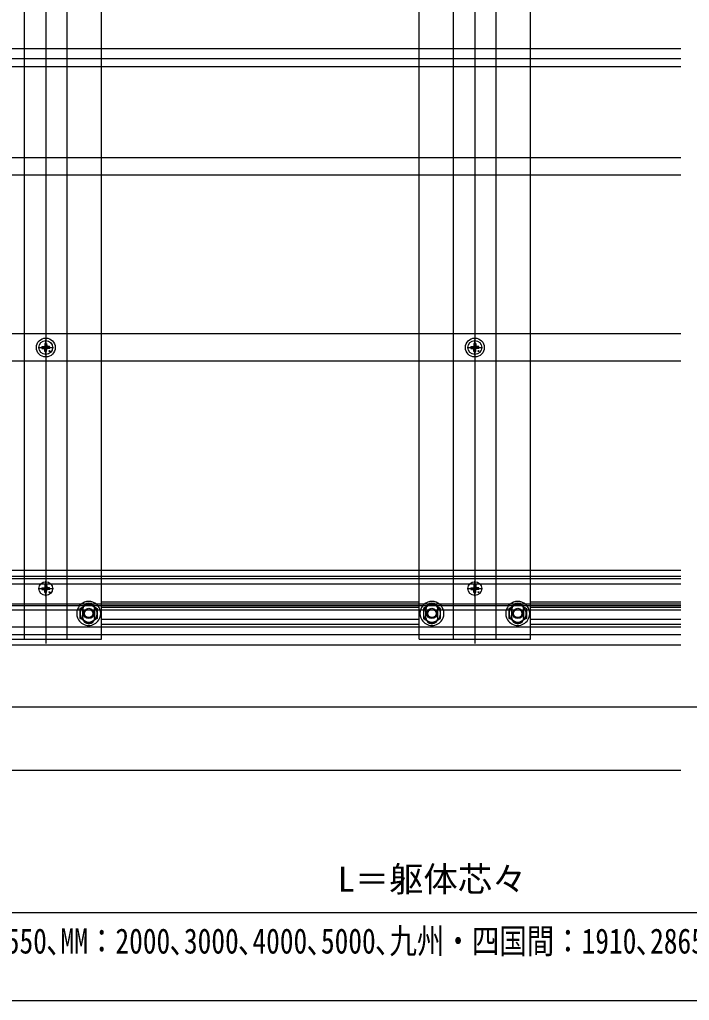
# Model space of a CAD drawing. Units: millimetres, scale not verified. Extents: x -1050 to 1050, y -1570 to 1562.
# Drawn here: x -58 to 332, y -1570 to -998 of the extents above; entities that cross this region are included whole.
import ezdxf
from ezdxf.enums import TextEntityAlignment as Align

# ---------------------------------------------------------------- set-up
doc = ezdxf.new("R2010")
doc.units = ezdxf.units.MM
doc.header["$LTSCALE"] = 8
for name, color, linetype in [('0-4_YKK_12', 2, 'Continuous'), ('0-5_YKK_13', 4, 'Continuous'), ('0-6_YKK_D', 6, 'Continuous'), ('0-7_YKK_ZWAK', 7, 'Continuous')]:
    doc.layers.add(name, color=color, linetype=linetype)
doc.styles.add('ＭＳ ゴシック', font='')
doc.styles.get('ＭＳ ゴシック').set_extended_font_data('MS Gothic')

msp = doc.modelspace()

# ---------------------------------------------------------------- linework, layer by layer
at = {"layer": '0-4_YKK_12'}
for p, q in [((-42.68, -805), (-42.68, -1362)), ((207.32, -805), (207.32, -1362)), ((-55.18, -1359.5), (-55.18, -807.5)), ((-30.18, -1359.5), (-30.18, -807.5)), ((-10.18, -1359.5), (-10.18, -807.5)), ((174.82, -1359.5), (174.82, -807.5)), ((194.82, -1359.5), (194.82, -807.5)), ((219.82, -1359.5), (219.82, -807.5)), ((239.82, -1359.5), (239.82, -807.5)), ((327.32, -1323), (-237.68, -1323)), ((327.32, -1324.3), (-237.68, -1324.3)), ((327.32, -1339), (-237.68, -1339)), ((327.32, -1340), (-237.68, -1340)), ((-21.18, -1347), (-21.18, -1342)), ((-14.18, -1347), (-14.18, -1342)), ((174.82, -1338), (-10.18, -1338)), ((174.82, -1341), (-10.18, -1341)), ((178.82, -1347), (178.82, -1342)), ((185.82, -1347), (185.82, -1342)), ((228.82, -1347), (228.82, -1342)), ((235.82, -1347), (235.82, -1342)), ((327.32, -1338), (239.82, -1338)), ((327.32, -1341), (239.82, -1341)), ((174.82, -1348), (-10.18, -1348)), ((327.32, -1348), (239.82, -1348)), ((174.82, -1351), (-10.18, -1351)), ((327.32, -1351), (239.82, -1351)), ((-75.18, -1359.5), (-10.18, -1359.5)), ((174.82, -1359.5), (239.82, -1359.5)), ((327.32, -1363), (-255.18, -1363)), ((-350.18, -1399), (764.82, -1399)), ((327.32, -1436), (-255.18, -1436))]:
    msp.add_line(p, q, dxfattribs=at)
for points in [[(327.32, -1352.462), (-218.83, -1352.462), (-237.68, -1352.462)], [(327.32, -1357), (-218.83, -1357), (-237.68, -1357)]]:
    msp.add_lwpolyline(points, dxfattribs=at)
for centre, start, end in [((-17.68, -1342), 0, 180), ((182.32, -1342), 0, 180), ((232.32, -1342), 0, 180), ((-17.68, -1347), 180, 0), ((182.32, -1347), 180, 0), ((232.32, -1347), 180, 0)]:
    msp.add_arc(centre, 3.5, start, end, dxfattribs=at)
at = {"layer": '0-5_YKK_13'}
for p, q in [((-43.817, -1188.981), (-43.3, -1188.88)), ((-43.2, -1188.363), (-43.3, -1188.88)), ((-43.18, -1187.255), (-43.2, -1188.363)), ((-42.68, -1193.9), (-42.68, -1185.1)), ((-42.18, -1187.255), (-42.161, -1188.363)), ((-42.161, -1188.363), (-42.06, -1188.88)), ((-41.543, -1188.981), (-42.06, -1188.88)), ((206.183, -1188.981), (206.7, -1188.88)), ((206.8, -1188.363), (206.7, -1188.88)), ((206.82, -1187.255), (206.8, -1188.363)), ((207.32, -1193.9), (207.32, -1185.1)), ((207.82, -1187.255), (207.839, -1188.363)), ((207.839, -1188.363), (207.94, -1188.88)), ((208.457, -1188.981), (207.94, -1188.88)), ((-47.08, -1189.5), (-38.28, -1189.5)), ((-44.925, -1189), (-43.817, -1188.981)), ((-44.925, -1190), (-43.817, -1190.019)), ((-43.817, -1190.019), (-43.3, -1190.12)), ((-43.2, -1190.637), (-43.3, -1190.12)), ((-43.18, -1191.745), (-43.2, -1190.637)), ((-42.18, -1191.745), (-42.161, -1190.637)), ((-42.161, -1190.637), (-42.06, -1190.12)), ((-41.543, -1190.019), (-42.06, -1190.12)), ((-40.435, -1189), (-41.543, -1188.981)), ((-40.435, -1190), (-41.543, -1190.019)), ((202.92, -1189.5), (211.72, -1189.5)), ((205.075, -1189), (206.183, -1188.981)), ((205.075, -1190), (206.183, -1190.019)), ((206.183, -1190.019), (206.7, -1190.12)), ((206.8, -1190.637), (206.7, -1190.12)), ((206.82, -1191.745), (206.8, -1190.637)), ((207.82, -1191.745), (207.839, -1190.637)), ((207.839, -1190.637), (207.94, -1190.12)), ((208.457, -1190.019), (207.94, -1190.12)), ((209.565, -1189), (208.457, -1188.981)), ((209.565, -1190), (208.457, -1190.019)), ((-42.68, -1334.4), (-42.68, -1325.6)), ((207.32, -1334.4), (207.32, -1325.6)), ((-47.08, -1330), (-38.28, -1330)), ((-44.925, -1329.5), (-43.817, -1329.481)), ((-44.925, -1330.5), (-43.817, -1330.519)), ((-43.817, -1329.481), (-43.3, -1329.38)), ((-43.817, -1330.519), (-43.3, -1330.62)), ((-43.2, -1328.863), (-43.3, -1329.38)), ((-43.2, -1331.137), (-43.3, -1330.62)), ((-43.18, -1327.755), (-43.2, -1328.863)), ((-43.18, -1332.245), (-43.2, -1331.137)), ((-42.18, -1327.755), (-42.161, -1328.863)), ((-42.18, -1332.245), (-42.161, -1331.137)), ((-42.161, -1328.863), (-42.06, -1329.38)), ((-42.161, -1331.137), (-42.06, -1330.62)), ((-41.543, -1329.481), (-42.06, -1329.38)), ((-41.543, -1330.519), (-42.06, -1330.62)), ((-40.435, -1329.5), (-41.543, -1329.481)), ((-40.435, -1330.5), (-41.543, -1330.519)), ((202.92, -1330), (211.72, -1330)), ((205.075, -1329.5), (206.183, -1329.481)), ((205.075, -1330.5), (206.183, -1330.519)), ((206.183, -1329.481), (206.7, -1329.38)), ((206.183, -1330.519), (206.7, -1330.62)), ((206.8, -1328.863), (206.7, -1329.38)), ((206.8, -1331.137), (206.7, -1330.62)), ((206.82, -1327.755), (206.8, -1328.863)), ((206.82, -1332.245), (206.8, -1331.137)), ((207.82, -1327.755), (207.839, -1328.863)), ((207.82, -1332.245), (207.839, -1331.137)), ((207.839, -1328.863), (207.94, -1329.38)), ((207.839, -1331.137), (207.94, -1330.62)), ((208.457, -1329.481), (207.94, -1329.38)), ((208.457, -1330.519), (207.94, -1330.62)), ((209.565, -1329.5), (208.457, -1329.481)), ((209.565, -1330.5), (208.457, -1330.519)), ((-22.68, -1341.613), (-17.68, -1338.726)), ((-22.68, -1342.508), (-22.68, -1341.613)), ((-22.68, -1342.635), (-22.68, -1341.613)), ((-22.68, -1347.387), (-22.68, -1342.508)), ((-22.68, -1347.387), (-22.68, -1342.635)), ((-12.68, -1342.635), (-12.68, -1347.387)), ((177.32, -1342.635), (177.32, -1347.387)), ((187.32, -1341.613), (182.32, -1338.726)), ((187.32, -1342.508), (187.32, -1341.613)), ((187.32, -1342.635), (187.32, -1341.613)), ((187.32, -1347.387), (187.32, -1342.508)), ((187.32, -1347.387), (187.32, -1342.635)), ((227.32, -1341.613), (232.32, -1338.726)), ((227.32, -1342.508), (227.32, -1341.613)), ((227.32, -1342.635), (227.32, -1341.613)), ((227.32, -1347.387), (227.32, -1342.508)), ((227.32, -1347.387), (227.32, -1342.635)), ((237.32, -1342.635), (237.32, -1347.387)), ((-22.291, -1347.612), (-22.68, -1347.387)), ((-22.163, -1347.685), (-22.68, -1347.387)), ((-17.68, -1350.274), (-22.163, -1347.685)), ((-13.198, -1347.685), (-17.68, -1350.274)), ((-12.68, -1347.387), (-13.198, -1347.685)), ((-12.68, -1347.387), (-13.043, -1347.596)), ((177.32, -1347.387), (177.682, -1347.596)), ((177.32, -1347.387), (177.837, -1347.685)), ((177.837, -1347.685), (182.32, -1350.274)), ((182.32, -1350.274), (186.802, -1347.685)), ((186.802, -1347.685), (187.32, -1347.387)), ((186.93, -1347.612), (187.32, -1347.387)), ((227.709, -1347.612), (227.32, -1347.387)), ((227.837, -1347.685), (227.32, -1347.387)), ((232.32, -1350.274), (227.837, -1347.685)), ((236.802, -1347.685), (232.32, -1350.274)), ((237.32, -1347.387), (236.802, -1347.685)), ((237.32, -1347.387), (236.957, -1347.596))]:
    msp.add_line(p, q, dxfattribs=at)
for points in [[(327.32, -1015.334), (-220.18, -1015.334), (-237.68, -1015.334)], [(327.32, -1021.334), (-220.18, -1021.334), (-237.68, -1021.334)], [(327.32, -1025.834), (-220.18, -1025.834), (-237.68, -1025.834)], [(327.32, -1079), (-220.18, -1079), (-237.68, -1079)], [(327.32, -1089), (-220.18, -1089), (-237.68, -1089)], [(327.32, -1181.5), (-220.18, -1181.5), (-237.68, -1181.5)], [(327.32, -1197.5), (-220.18, -1197.5), (-237.68, -1197.5)], [(327.32, -1319.5), (-218.83, -1319.5), (-237.68, -1319.5)], [(327.32, -1327.5), (-218.83, -1327.5), (-237.68, -1327.5)], [(327.32, -1342.5), (-218.83, -1342.5), (-237.68, -1342.5)], [(-17.68, -1338.726), (-12.68, -1341.613), (-12.68, -1342.635)], [(182.32, -1338.726), (177.32, -1341.613), (177.32, -1342.635)], [(232.32, -1338.726), (237.32, -1341.613), (237.32, -1342.635)]]:
    msp.add_lwpolyline(points, dxfattribs=at)
for centre, radius in [((-42.68, -1189.5), 5.5), ((-42.68, -1189.5), 4), ((207.32, -1189.5), 5.5), ((207.32, -1189.5), 4), ((-40.559, -1191.621), 0.3), ((209.441, -1191.621), 0.3), ((-42.68, -1330), 4), ((207.32, -1330), 4), ((-40.559, -1332.121), 0.3), ((209.441, -1332.121), 0.3), ((-17.68, -1344.5), 3), ((-17.68, -1344.5), 2.4), ((182.32, -1344.5), 3), ((182.32, -1344.5), 2.4), ((232.32, -1344.5), 3), ((232.32, -1344.5), 2.4)]:
    msp.add_circle(centre, radius, dxfattribs=at)
for centre, radius, start, end in [((-42.68, -1189.5), 2.3, 77.44414, 102.55586), ((207.32, -1189.5), 2.3, 77.44414, 102.55586), ((-42.68, -1189.5), 2.3, 167.44414, 192.55586), ((-42.68, -1189.5), 2.3, 257.44414, 282.55586), ((-42.68, -1189.5), 2.3, 347.44414, 12.55586), ((207.32, -1189.5), 2.3, 167.44414, 192.55586), ((207.32, -1189.5), 2.3, 257.44414, 282.55586), ((207.32, -1189.5), 2.3, 347.44414, 12.55586), ((-42.68, -1330), 2.3, 167.44414, 192.55586), ((-42.68, -1330), 2.3, 77.44414, 102.55586), ((-42.68, -1330), 2.3, 347.44414, 12.55586), ((207.32, -1330), 2.3, 167.44414, 192.55586), ((207.32, -1330), 2.3, 77.44414, 102.55586), ((207.32, -1330), 2.3, 347.44414, 12.55586), ((-42.68, -1330), 2.3, 257.44414, 282.55586), ((-17.68, -1344.5), 7, 10.52433, 169.47567), ((182.32, -1344.5), 7, 10.52433, 169.47567), ((207.32, -1330), 2.3, 257.44414, 282.55586), ((232.32, -1344.5), 7, 10.52433, 169.47567), ((-17.68, -1344.5), 7, 169.47567, 212.11583), ((-17.68, -1344.5), 5, 156.8676, 217.3832), ((-17.68, -1344.5), 5, 156.8676, 217.3832), ((-17.68, -1344.5), 5, 23.1324, 156.8676), ((-17.68, -1344.5), 5, 23.1324, 156.8676), ((-17.68, -1344.5), 5, 322.6168, 23.1324), ((-17.68, -1344.5), 5, 322.6168, 23.1324), ((-17.68, -1344.5), 7, 327.88417, 10.52433), ((182.32, -1344.5), 7, 169.47567, 212.11583), ((182.32, -1344.5), 5, 156.8676, 217.3832), ((182.32, -1344.5), 5, 156.8676, 217.3832), ((182.32, -1344.5), 5, 23.1324, 156.8676), ((182.32, -1344.5), 5, 23.1324, 156.8676), ((182.32, -1344.5), 5, 322.6168, 23.1324), ((182.32, -1344.5), 5, 322.6168, 23.1324), ((182.32, -1344.5), 7, 327.88417, 10.52433), ((232.32, -1344.5), 7, 169.47567, 212.11583), ((232.32, -1344.5), 5, 156.8676, 217.3832), ((232.32, -1344.5), 5, 156.8676, 217.3832), ((232.32, -1344.5), 5, 23.1324, 156.8676), ((232.32, -1344.5), 5, 23.1324, 156.8676), ((232.32, -1344.5), 5, 322.6168, 23.1324), ((232.32, -1344.5), 5, 322.6168, 23.1324), ((232.32, -1344.5), 7, 327.88417, 10.52433), ((-17.68, -1344.5), 7, 212.11583, 327.88417), ((-17.68, -1344.5), 5, 217.3832, 322.6168), ((-17.68, -1344.5), 5, 217.3832, 322.6168), ((182.32, -1344.5), 7, 212.11583, 327.88417), ((182.32, -1344.5), 5, 217.3832, 322.6168), ((182.32, -1344.5), 5, 217.3832, 322.6168), ((232.32, -1344.5), 7, 212.11583, 327.88417), ((232.32, -1344.5), 5, 217.3832, 322.6168), ((232.32, -1344.5), 5, 217.3832, 322.6168)]:
    msp.add_arc(centre, radius, start, end, dxfattribs=at)
at = {"layer": '0-6_YKK_D'}
msp.add_line((-292.68, -1518.7), (707.32, -1518.7), dxfattribs=at)
at = {"layer": '0-7_YKK_ZWAK'}
msp.add_lwpolyline([(-1050, -1570), (1050, -1570), (1050, 1490)], dxfattribs=at)

# ---------------------------------------------------------------- texts
at = {"layer": '0-6_YKK_D', "style": 'ＭＳ ゴシック'}
msp.add_text('L＝躯体芯々', height=14.66, dxfattribs=at).set_placement((127.433, -1511.086), align=Align.BOTTOM_LEFT)
at = {"layer": '0-6_YKK_D', "style": 'ＭＳ ゴシック', "width": 0.8}
msp.add_text('（関東間：1820､2730､3640､4550､MM：2000､3000､4000､5000､九州・四国間：1910､2865､3820､4775）', height=14.66, dxfattribs=at).set_placement((-273.68, -1547.109), align=Align.BOTTOM_LEFT)

doc.saveas('drawing.dxf')
